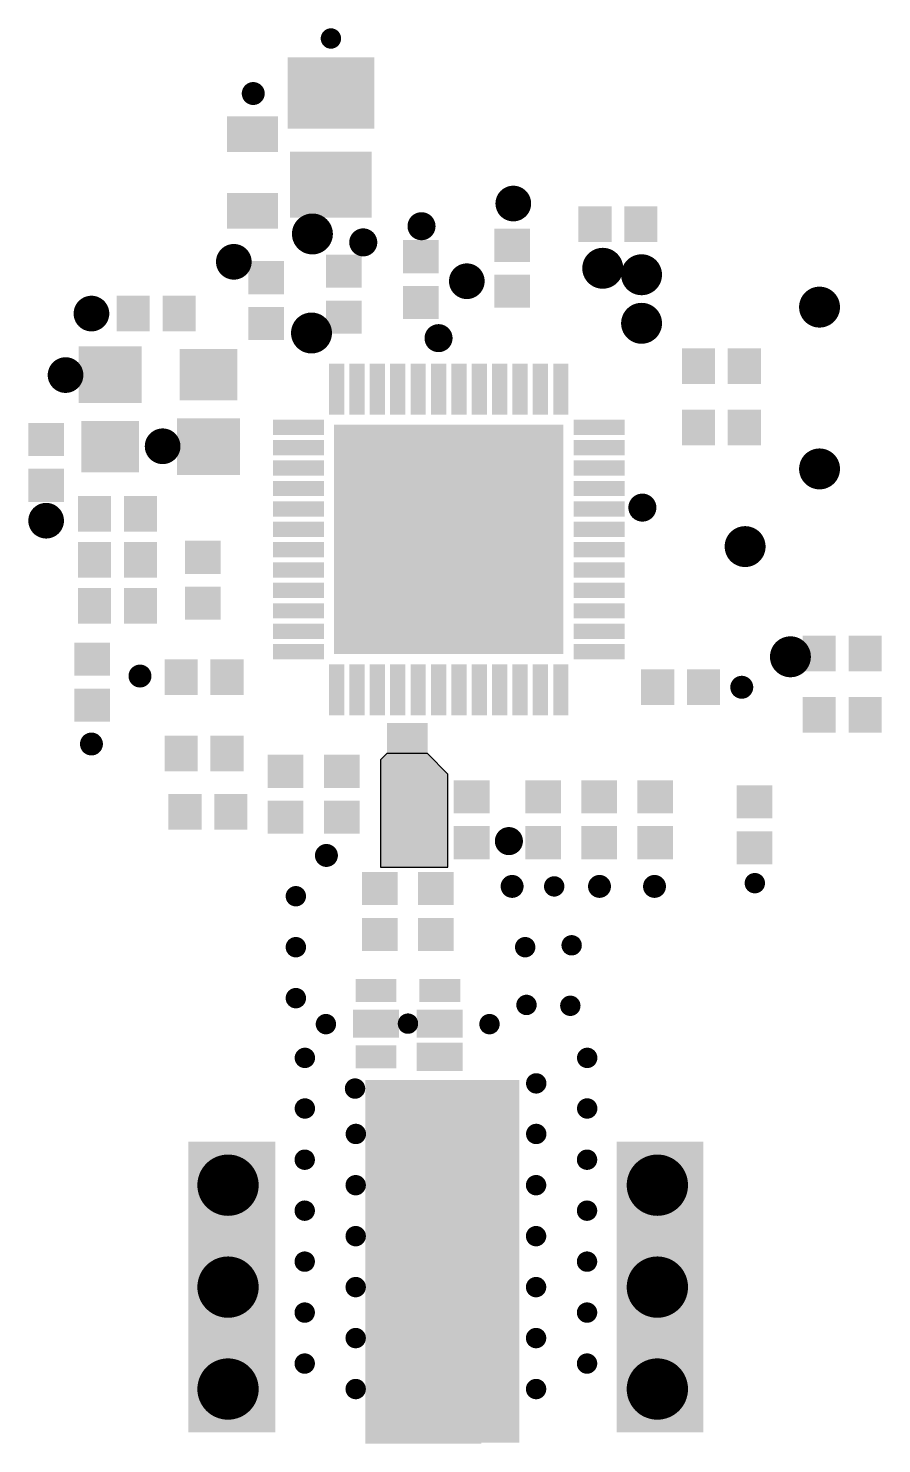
# Model space of a CAD drawing. Extents: x 99.2 to 115.9, y 51 to 78.7.
import ezdxf

# ---------------------------------------------------------------- set-up
doc = ezdxf.new("R2010")
doc.units = 0
doc.header["$MEASUREMENT"] = 0
doc.layers.add('TOPSOLDER', color=40, linetype='CONTINUOUS')

msp = doc.modelspace()

# ---------------------------------------------------------------- hatches: boundary and pattern name
at = {"layer": 'TOPSOLDER', "linetype": 'Continuous'}
h = msp.add_hatch(color=256, dxfattribs=at)
h.dxf.hatch_style = 1
h.paths.add_polyline_path([(107.430608, 64.117827), (107.030609, 64.517826), (106.230608, 64.517826), (106.105609, 64.392825), (106.105609, 62.292827), (107.430608, 62.292827)])

# ---------------------------------------------------------------- linework, layer by layer
at = {"layer": 'TOPSOLDER'}
for p, q in [((106.230608, 64.517826), (106.105609, 64.392825)), ((107.030609, 64.517826), (106.230608, 64.517826)), ((107.430608, 64.117827), (107.030609, 64.517826)), ((106.105609, 64.392825), (106.105609, 62.292827)), ((107.430608, 62.292827), (107.430608, 64.117827)), ((106.105609, 62.292827), (107.430608, 62.292827))]:
    msp.add_line(p, q, dxfattribs=at)
for points, const_width in [([(105.033, 78.5495, 1), (105.233, 78.5495, 1)], 0.199997), ([(103.496501, 77.47, 1), (103.721499, 77.47, 1)], 0.224998), ([(108.537002, 75.311, 1), (108.886998, 75.311, 1)], 0.349999), ([(104.569207, 74.714227, 1), (104.970806, 74.714227, 1)], 0.401599), ([(106.7735, 74.8665, 1), (107.048501, 74.8665, 1)], 0.274998), ([(105.6305, 74.549, 1), (105.905501, 74.549, 1)], 0.274998), ([(103.053002, 74.168, 1), (103.402999, 74.168, 1)], 0.349999), ([(110.266201, 74.041, 1), (110.6678, 74.041, 1)], 0.401599), ([(111.028201, 73.914, 1), (111.4298, 73.914, 1)], 0.401599), ([(107.625002, 73.787, 1), (107.974999, 73.787, 1)], 0.349999), ([(114.520701, 73.279, 1), (114.9223, 73.279, 1)], 0.401599), ([(100.259002, 73.152, 1), (100.608999, 73.152, 1)], 0.349999), ([(111.028201, 72.9615, 1), (111.4298, 72.9615, 1)], 0.401599), ([(104.551201, 72.771, 1), (104.9528, 72.771, 1)], 0.401599), ([(107.107502, 72.669999, 1), (107.382503, 72.669999, 1)], 0.274998), ([(99.751002, 71.9455, 1), (100.100999, 71.9455, 1)], 0.349999), ([(101.656002, 70.5485, 1), (102.005999, 70.5485, 1)], 0.349999), ([(114.520701, 70.104, 1), (114.9223, 70.104, 1)], 0.401599), ([(99.370002, 69.088, 1), (99.719999, 69.088, 1)], 0.349999), ([(111.107502, 69.345, 1), (111.382503, 69.345, 1)], 0.274998), ([(113.060201, 68.58, 1), (113.4618, 68.58, 1)], 0.401599), ([(113.949201, 66.418, 1), (114.3508, 66.418, 1)], 0.401599), ([(101.274001, 66.04, 1), (101.498999, 66.04, 1)], 0.224998), ([(113.082504, 65.82, 1), (113.307503, 65.82, 1)], 0.224998), ([(100.321501, 64.7065, 1), (100.546499, 64.7065, 1)], 0.224998), ([(108.488, 62.8015, 1), (108.763001, 62.8015, 1)], 0.274998), ([(104.9325, 62.519999, 1), (105.157499, 62.519999, 1)], 0.224998), ([(108.576501, 61.9125, 1), (108.801499, 61.9125, 1)], 0.224998), ([(109.4145, 61.9125, 1), (109.6145, 61.9125, 1)], 0.199997), ([(110.291001, 61.9125, 1), (110.515999, 61.9125, 1)], 0.224998), ([(111.370501, 61.9125, 1), (111.595499, 61.9125, 1)], 0.224998), ([(113.351501, 61.976, 1), (113.5515, 61.976, 1)], 0.199997), ([(104.345001, 61.720001, 1), (104.545, 61.720001, 1)], 0.199997), ([(104.345001, 60.72, 1), (104.545, 60.72, 1)], 0.199997), ([(108.844999, 60.72, 1), (109.044999, 60.72, 1)], 0.199997), ([(109.757002, 60.757001, 1), (109.957001, 60.757001, 1)], 0.199997), ([(104.345001, 59.72, 1), (104.545, 59.72, 1)], 0.199997), ([(108.871001, 59.587, 1), (109.071001, 59.587, 1)], 0.199997), ([(109.731, 59.57, 1), (109.930999, 59.57, 1)], 0.199997), ([(104.935, 59.210001, 1), (105.134999, 59.210001, 1)], 0.199997), ([(106.545002, 59.220001, 1), (106.745001, 59.220001, 1)], 0.199997), ([(108.145001, 59.210001, 1), (108.345, 59.210001, 1)], 0.199997), ([(104.522003, 58.548001, 1), (104.722003, 58.548001, 1)], 0.199997), ([(110.062002, 58.548001, 1), (110.262002, 58.548001, 1)], 0.199997), ([(105.506002, 57.946, 1), (105.706001, 57.946, 1)], 0.199997), ([(109.062002, 58.048002, 1), (109.262001, 58.048002, 1)], 0.199997), ([(104.522003, 57.555003, 1), (104.722003, 57.555003, 1)], 0.199997), ([(110.062002, 57.555003, 1), (110.262002, 57.555003, 1)], 0.199997), ([(105.522004, 57.055004, 1), (105.722003, 57.055004, 1)], 0.199997), ([(109.062002, 57.055004, 1), (109.262001, 57.055004, 1)], 0.199997), ([(104.519001, 56.550001, 1), (104.719001, 56.550001, 1)], 0.199997), ([(110.059, 56.550001, 1), (110.259, 56.550001, 1)], 0.199997), ([(102.813203, 56.050002, 1), (103.414802, 56.050002, 1)], 0.601599), ([(111.238203, 56.050002, 1), (111.839802, 56.050002, 1)], 0.601599), ([(105.519002, 56.050002, 1), (105.719001, 56.050002, 1)], 0.199997), ([(109.059, 56.050002, 1), (109.258999, 56.050002, 1)], 0.199997), ([(104.519001, 55.550001, 1), (104.719001, 55.550001, 1)], 0.199997), ([(110.059, 55.550003, 1), (110.259, 55.550003, 1)], 0.199997), ([(105.519002, 55.050002, 1), (105.719001, 55.050002, 1)], 0.199997), ([(109.059, 55.050002, 1), (109.258999, 55.050002, 1)], 0.199997), ([(104.519001, 54.55, 1), (104.719001, 54.55, 1)], 0.199997), ([(110.059, 54.550003, 1), (110.259, 54.550003, 1)], 0.199997), ([(102.813203, 54.050001, 1), (103.414802, 54.050001, 1)], 0.601599), ([(111.238203, 54.050001, 1), (111.839802, 54.050001, 1)], 0.601599), ([(105.519002, 54.050001, 1), (105.719001, 54.050001, 1)], 0.199997), ([(109.059, 54.050001, 1), (109.258999, 54.050001, 1)], 0.199997), ([(104.519001, 53.55, 1), (104.719001, 53.55, 1)], 0.199997), ([(110.059, 53.550002, 1), (110.259, 53.550002, 1)], 0.199997), ([(105.519002, 53.050001, 1), (105.719001, 53.050001, 1)], 0.199997), ([(109.059, 53.050003, 1), (109.258999, 53.050003, 1)], 0.199997), ([(102.813203, 52.050003, 1), (103.414802, 52.050003, 1)], 0.601599), ([(104.519001, 52.549999, 1), (104.719001, 52.549999, 1)], 0.199997), ([(110.059, 52.550002, 1), (110.259, 52.550002, 1)], 0.199997), ([(111.238203, 52.050003, 1), (111.839802, 52.050003, 1)], 0.601599), ([(105.519002, 52.05, 1), (105.719001, 52.05, 1)], 0.199997), ([(109.059, 52.050003, 1), (109.258999, 52.050003, 1)], 0.199997)]:
    msp.add_lwpolyline(points, format="xyb", close=True, dxfattribs=dict(at, const_width=const_width))
for points in [[(105.984599, 78.1826), (104.281402, 78.1826), (105.984599, 76.779402), (104.281402, 76.779402)], [(103.095003, 77.020001), (103.095003, 76.320002), (104.095001, 77.020001), (104.095001, 76.320002)], [(105.932999, 76.330998), (104.333002, 76.330998), (105.932999, 75.031001), (104.333002, 75.031001)], [(103.095003, 75.519999), (103.095003, 74.82), (104.095001, 75.519999), (104.095001, 74.82)], [(110.639499, 75.259004), (109.989503, 75.259004), (110.639499, 74.559005), (109.989503, 74.559005)], [(111.539498, 75.259006), (110.889501, 75.259006), (111.539498, 74.559008), (110.889501, 74.559008)], [(108.339001, 74.815997), (108.339001, 74.166001), (109.039, 74.815997), (109.039, 74.166001)], [(106.545004, 74.594997), (106.545004, 73.945001), (107.245003, 74.594997), (107.245003, 73.945001)], [(103.513001, 74.180997), (103.513001, 73.531001), (104.213, 74.180997), (104.213, 73.531001)], [(105.037001, 74.307997), (105.037001, 73.658001), (105.737, 74.307997), (105.737, 73.658001)], [(108.339001, 73.915999), (108.339001, 73.266003), (109.039, 73.915999), (109.039, 73.266003)], [(106.545004, 73.694999), (106.545004, 73.045002), (107.245003, 73.694999), (107.245003, 73.045002)], [(101.578997, 73.501999), (100.929001, 73.501999), (101.578997, 72.802001), (100.929001, 72.802001)], [(102.479, 73.501999), (101.829004, 73.501999), (102.479, 72.802001), (101.829004, 72.802001)], [(105.037001, 73.407999), (105.037001, 72.758003), (105.737, 73.407999), (105.737, 72.758003)], [(103.513001, 73.280999), (103.513001, 72.631003), (104.213, 73.280999), (104.213, 72.631003)], [(100.185901, 71.395399), (101.419101, 71.395399), (100.185901, 72.5086), (101.419101, 72.5086)], [(102.167499, 71.447), (103.2975, 71.447), (102.167499, 72.457), (103.2975, 72.457)], [(112.670003, 72.47), (112.020007, 72.47), (112.670003, 71.770001), (112.020007, 71.770001)], [(113.570001, 72.47), (112.920005, 72.47), (113.570001, 71.770001), (112.920005, 71.770001)], [(105.394999, 72.169998), (105.094999, 72.169998), (105.394999, 71.17), (105.094999, 71.17)], [(105.795001, 72.169998), (105.495001, 72.169998), (105.795001, 71.17), (105.495001, 71.17)], [(106.195, 72.169998), (105.895, 72.169998), (106.195, 71.17), (105.895, 71.17)], [(106.594999, 72.169998), (106.294999, 72.169998), (106.594999, 71.17), (106.294999, 71.17)], [(106.995001, 72.169998), (106.695001, 72.169998), (106.995001, 71.17), (106.695001, 71.17)], [(107.395, 72.169998), (107.095, 72.169998), (107.395, 71.17), (107.095, 71.17)], [(107.794999, 72.169998), (107.495, 72.169998), (107.794999, 71.17), (107.495, 71.17)], [(108.194998, 72.169998), (107.894999, 72.169998), (108.194998, 71.17), (107.894999, 71.17)], [(108.595, 72.169998), (108.295001, 72.169998), (108.595, 71.17), (108.295001, 71.17)], [(108.994999, 72.169998), (108.695, 72.169998), (108.994999, 71.17), (108.695, 71.17)], [(109.394998, 72.169998), (109.094999, 72.169998), (109.394998, 71.17), (109.094999, 71.17)], [(109.795, 72.169998), (109.495001, 72.169998), (109.795, 71.17), (109.495001, 71.17)], [(102.115899, 69.9854), (103.3491, 69.9854), (102.115899, 71.0986), (103.3491, 71.0986)], [(112.670003, 71.27), (112.020007, 71.27), (112.670003, 70.570001), (112.020007, 70.570001)], [(113.570001, 71.27), (112.920005, 71.27), (113.570001, 70.570001), (112.920005, 70.570001)], [(99.195001, 71.006), (99.195001, 70.356004), (99.895, 71.006), (99.895, 70.356004)], [(100.237501, 70.037), (101.367501, 70.037), (100.237501, 71.047), (101.367501, 71.047)], [(103.995002, 71.07), (103.995002, 70.770001), (104.995, 71.07), (104.995, 70.770001)], [(105.195002, 66.470002), (109.694998, 66.470002), (105.195002, 70.969998), (109.694998, 70.969998)], [(110.894998, 70.770001), (110.894998, 71.07), (109.895, 70.770001), (109.895, 71.07)], [(103.995002, 70.669998), (103.995002, 70.369999), (104.995, 70.669998), (104.995, 70.369999)], [(110.894998, 70.369999), (110.894998, 70.669998), (109.895, 70.369999), (109.895, 70.669998)], [(103.995002, 70.269999), (103.995002, 69.97), (104.995, 70.269999), (104.995, 69.97)], [(110.894998, 69.97), (110.894998, 70.269999), (109.895, 69.97), (109.895, 70.269999)], [(99.195001, 70.105996), (99.195001, 69.456), (99.895, 70.105996), (99.895, 69.456)], [(103.995002, 69.87), (103.995002, 69.570001), (104.995, 69.87), (104.995, 69.570001)], [(110.894998, 69.570001), (110.894998, 69.87), (109.895, 69.570001), (109.895, 69.87)], [(100.170003, 68.870002), (100.819999, 68.870002), (100.170003, 69.570001), (100.819999, 69.570001)], [(101.070001, 68.870002), (101.719997, 68.870002), (101.070001, 69.570001), (101.719997, 69.570001)], [(103.995002, 69.469998), (103.995002, 69.169999), (104.995, 69.469998), (104.995, 69.169999)], [(110.894998, 69.169999), (110.894998, 69.469998), (109.895, 69.169999), (109.895, 69.469998)], [(103.995002, 69.069999), (103.995002, 68.77), (104.995, 69.069999), (104.995, 68.77)], [(110.894998, 68.77), (110.894998, 69.069999), (109.895, 68.77), (109.895, 69.069999)], [(100.170003, 67.970001), (100.819999, 67.970001), (100.170003, 68.67), (100.819999, 68.67)], [(101.070001, 67.970001), (101.719997, 67.970001), (101.070001, 68.67), (101.719997, 68.67)], [(102.970002, 68.045002), (102.970002, 68.694998), (102.270004, 68.045002), (102.270004, 68.694998)], [(103.995002, 68.67), (103.995002, 68.37), (104.995, 68.67), (104.995, 68.37)], [(110.894998, 68.37), (110.894998, 68.67), (109.895, 68.37), (109.895, 68.67)], [(103.995002, 68.270001), (103.995002, 67.970001), (104.995, 68.270001), (104.995, 67.970001)], [(110.894998, 67.970001), (110.894998, 68.270001), (109.895, 67.970001), (109.895, 68.270001)], [(100.170003, 67.07), (100.819999, 67.07), (100.170003, 67.769999), (100.819999, 67.769999)], [(101.070001, 67.07), (101.719997, 67.07), (101.070001, 67.769999), (101.719997, 67.769999)], [(102.970002, 67.145004), (102.970002, 67.795), (102.270004, 67.145004), (102.270004, 67.795)], [(103.995002, 67.869999), (103.995002, 67.569999), (104.995, 67.869999), (104.995, 67.569999)], [(110.894998, 67.569999), (110.894998, 67.869999), (109.895, 67.569999), (109.895, 67.869999)], [(103.995002, 67.47), (103.995002, 67.17), (104.995, 67.47), (104.995, 67.17)], [(110.894998, 67.17), (110.894998, 67.47), (109.895, 67.17), (109.895, 67.47)], [(103.995002, 67.07), (103.995002, 66.770001), (104.995, 67.07), (104.995, 66.770001)], [(110.894998, 66.770001), (110.894998, 67.07), (109.895, 66.770001), (109.895, 67.07)], [(100.795, 66.045001), (100.795, 66.694997), (100.095002, 66.045001), (100.095002, 66.694997)], [(103.995002, 66.669999), (103.995002, 66.369999), (104.995, 66.669999), (104.995, 66.369999)], [(110.894998, 66.369999), (110.894998, 66.669999), (109.895, 66.369999), (109.895, 66.669999)], [(114.391001, 66.134501), (115.040997, 66.134501), (114.391001, 66.834499), (115.040997, 66.834499)], [(115.291004, 66.134501), (115.941, 66.134501), (115.291004, 66.834499), (115.941, 66.834499)], [(101.870002, 65.670001), (102.519998, 65.670001), (101.870002, 66.369999), (102.519998, 66.369999)], [(102.77, 65.670001), (103.419996, 65.670001), (102.77, 66.369999), (103.419996, 66.369999)], [(105.094999, 65.270002), (105.394999, 65.270002), (105.094999, 66.27), (105.394999, 66.27)], [(105.495001, 65.270002), (105.795001, 65.270002), (105.495001, 66.27), (105.795001, 66.27)], [(105.895, 65.270002), (106.195, 65.270002), (105.895, 66.27), (106.195, 66.27)], [(106.294999, 65.270002), (106.594999, 65.270002), (106.294999, 66.27), (106.594999, 66.27)], [(106.695001, 65.270002), (106.995001, 65.270002), (106.695001, 66.27), (106.995001, 66.27)], [(107.095, 65.270002), (107.395, 65.270002), (107.095, 66.27), (107.395, 66.27)], [(107.495, 65.270002), (107.794999, 65.270002), (107.495, 66.27), (107.794999, 66.27)], [(107.894999, 65.270002), (108.194998, 65.270002), (107.894999, 66.27), (108.194998, 66.27)], [(108.295001, 65.270002), (108.595, 65.270002), (108.295001, 66.27), (108.595, 66.27)], [(108.695, 65.270002), (108.994999, 65.270002), (108.695, 66.27), (108.994999, 66.27)], [(109.094999, 65.270002), (109.394998, 65.270002), (109.094999, 66.27), (109.394998, 66.27)], [(109.495001, 65.270002), (109.795, 65.270002), (109.495001, 66.27), (109.795, 66.27)], [(111.870002, 66.17), (111.220006, 66.17), (111.870002, 65.470001), (111.220006, 65.470001)], [(112.770001, 66.17), (112.120004, 66.17), (112.770001, 65.470001), (112.120004, 65.470001)], [(100.795, 65.145003), (100.795, 65.794999), (100.095002, 65.145003), (100.095002, 65.794999)], [(115.040997, 65.627999), (114.391001, 65.627999), (115.040997, 64.928001), (114.391001, 64.928001)], [(115.941, 65.627999), (115.291004, 65.627999), (115.941, 64.928001), (115.291004, 64.928001)], [(106.230608, 62.292827), (107.030606, 62.292827), (106.230608, 65.117825), (107.030606, 65.117825)], [(101.870002, 64.170001), (102.519998, 64.170001), (101.870002, 64.87), (102.519998, 64.87)], [(102.77, 64.170001), (103.419996, 64.170001), (102.77, 64.87), (103.419996, 64.87)], [(103.895002, 64.494997), (103.895002, 63.845001), (104.595, 64.494997), (104.595, 63.845001)], [(105.695001, 63.845001), (105.695001, 64.494997), (104.995002, 63.845001), (104.995002, 64.494997)], [(108.245003, 63.345002), (108.245003, 63.994998), (107.545005, 63.345002), (107.545005, 63.994998)], [(109.645003, 63.345002), (109.645003, 63.994998), (108.945004, 63.345002), (108.945004, 63.994998)], [(110.745003, 63.345002), (110.745003, 63.994998), (110.045005, 63.345002), (110.045005, 63.994998)], [(111.845004, 63.345002), (111.845004, 63.994998), (111.145005, 63.345002), (111.145005, 63.994998)], [(113.795, 63.245002), (113.795, 63.894998), (113.095001, 63.245002), (113.095001, 63.894998)], [(102.594997, 63.722999), (101.945001, 63.722999), (102.594997, 63.023001), (101.945001, 63.023001)], [(103.495, 63.722999), (102.845004, 63.722999), (103.495, 63.023001), (102.845004, 63.023001)], [(103.895002, 63.594999), (103.895002, 62.945002), (104.595, 63.594999), (104.595, 62.945002)], [(105.695001, 62.945002), (105.695001, 63.594999), (104.995002, 62.945002), (104.995002, 63.594999)], [(108.245003, 62.445003), (108.245003, 63.095), (107.545005, 62.445003), (107.545005, 63.095)], [(109.645003, 62.445003), (109.645003, 63.095), (108.945004, 62.445003), (108.945004, 63.095)], [(110.745003, 62.445003), (110.745003, 63.095), (110.045005, 62.445003), (110.045005, 63.095)], [(111.845004, 62.445003), (111.845004, 63.095), (111.145005, 62.445003), (111.145005, 63.095)], [(113.795, 62.345004), (113.795, 62.995), (113.095001, 62.345004), (113.095001, 62.995)], [(106.444999, 61.545), (106.444999, 62.194996), (105.745001, 61.545), (105.745001, 62.194996)], [(107.545, 61.545), (107.545, 62.194996), (106.845001, 61.545), (106.845001, 62.194996)], [(106.444999, 60.645002), (106.444999, 61.294998), (105.745001, 60.645002), (105.745001, 61.294998)], [(107.545, 60.645002), (107.545, 61.294998), (106.845001, 60.645002), (106.845001, 61.294998)], [(106.420001, 59.645004), (106.420001, 60.095), (105.620002, 59.645004), (105.620002, 60.095)], [(107.670001, 59.645004), (107.670001, 60.095), (106.870002, 59.645004), (106.870002, 60.095)], [(106.471601, 58.943403), (106.471601, 59.496599), (105.568402, 58.943403), (105.568402, 59.496599)], [(107.721601, 58.943403), (107.721601, 59.496599), (106.818402, 58.943403), (106.818402, 59.496599)], [(106.420001, 58.345001), (106.420001, 58.794998), (105.620002, 58.345001), (105.620002, 58.794998)], [(107.721601, 58.293401), (107.721601, 58.846598), (106.818402, 58.293401), (106.818402, 58.846598)], [(108.086027, 58.11713), (105.807906, 58.11713), (108.086027, 50.977825), (105.807906, 50.977825)], [(108.831469, 58.11713), (108.08603, 58.11713), (108.831469, 51.00005), (108.08603, 51.00005)], [(102.337403, 56.905599), (102.337403, 51.202399), (104.0406, 56.905599), (104.0406, 51.202399)], [(110.737401, 56.905599), (110.737401, 51.202399), (112.440598, 56.905599), (112.440598, 51.202399)], [(106.8124, 54.4336), (106.8124, 51.2304), (107.965601, 54.4336), (107.965601, 51.2304)]]:
    msp.add_solid(points, dxfattribs=at)

doc.saveas('drawing.dxf')
